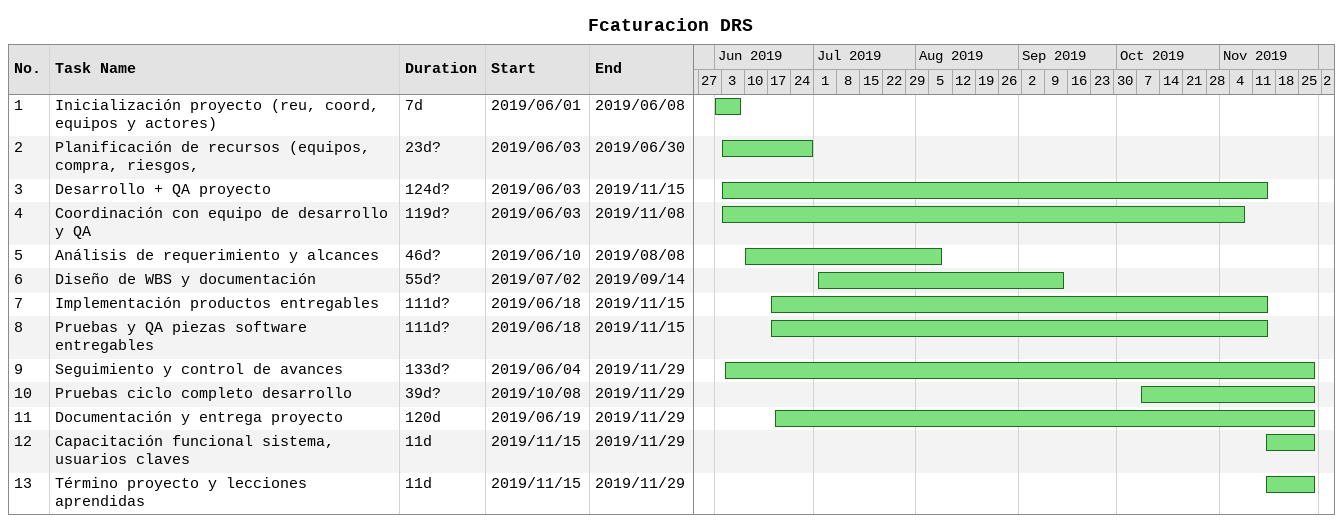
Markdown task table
Fcaturacion DRS

| ID | Task | Duration | Start | Finish |
|---|---|---|---|---|
| 1 | Inicialización proyecto (reu, coord, equipos y actores) | 7d | 2019-06-01 | 2019-06-08 |
| 2 | Planificación de recursos (equipos, compra, riesgos, | 23d? | 2019-06-03 | 2019-06-30 |
| 3 | Desarrollo + QA proyecto | 124d? | 2019-06-03 | 2019-11-15 |
| 4 | Coordinación con equipo de desarrollo y QA | 119d? | 2019-06-03 | 2019-11-08 |
| 5 | Análisis de requerimiento y alcances | 46d? | 2019-06-10 | 2019-08-08 |
| 6 | Diseño de WBS y documentación | 55d? | 2019-07-02 | 2019-09-14 |
| 7 | Implementación productos entregables | 111d? | 2019-06-18 | 2019-11-15 |
| 8 | Pruebas y QA piezas software entregables | 111d? | 2019-06-18 | 2019-11-15 |
| 9 | Seguimiento y control de avances | 133d? | 2019-06-04 | 2019-11-29 |
| 10 | Pruebas ciclo completo desarrollo | 39d? | 2019-10-08 | 2019-11-29 |
| 11 | Documentación y entrega proyecto | 120d | 2019-06-19 | 2019-11-29 |
| 12 | Capacitación funcional sistema, usuarios claves | 11d | 2019-11-15 | 2019-11-29 |
| 13 | Término proyecto y lecciones aprendidas | 11d | 2019-11-15 | 2019-11-29 |
